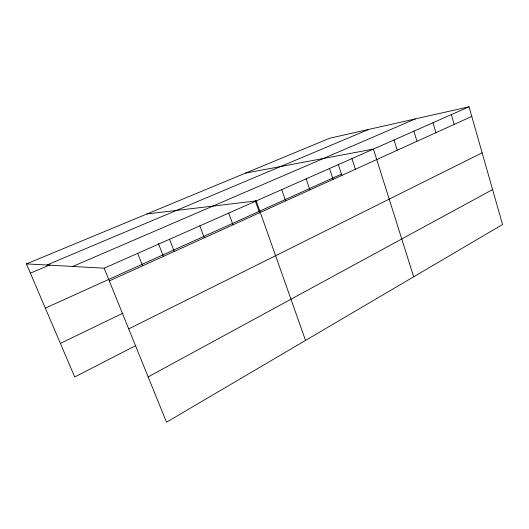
<?xml version="1.0" encoding="UTF-8"?>
<svg xmlns="http://www.w3.org/2000/svg" width="529" height="529" viewBox="0 0 529 529"><rect width="100%" height="100%" fill="white"/><g stroke="black" fill="none" stroke-linecap="round" stroke-linejoin="round"><path stroke-width="0.79" d="M148.16 376.899L492.598 189.574M135.338 345.807L74.721 376.965L26.45 263.898L329.732 138.214L469.025 106.792L502.55 224.521L166.496 422.208L104.153 268.196L26.45 263.898M128.719 328.886L482.137 152.835M60.399 343.407L122.993 313.128M109.311 280.939L471.769 116.42M45.329 308.123L341.45 174.114M104.153 268.196L469.025 106.792M72.698 266.457L415.305 118.913M30.398 273.149L50.103 264.824M46.876 265.029L368.554 129.46M245.482 173.128L373.428 149.085L413.678 276.799M146.989 213.947L256.234 200.927L305.531 340.418M137.692 253.365L142.599 265.829M158.455 243.638L163.415 256.472M169.551 239.267L174.22 251.48M199.856 225.863L204.306 237.819M228.72 213.094L232.965 224.812M255.176 200.544L259.567 212.949M281.745 189.64L285.634 200.908M306.152 178.842L309.875 189.904M329.527 168.506L333.098 179.364M338.19 164.135L341.959 175.674M351.93 158.594L355.362 169.254M394.065 139.954L397.246 150.249M413.903 131.179L416.964 141.296M432.98 122.741L435.929 132.693M451.343 114.614L454.18 124.401"/></g></svg>
